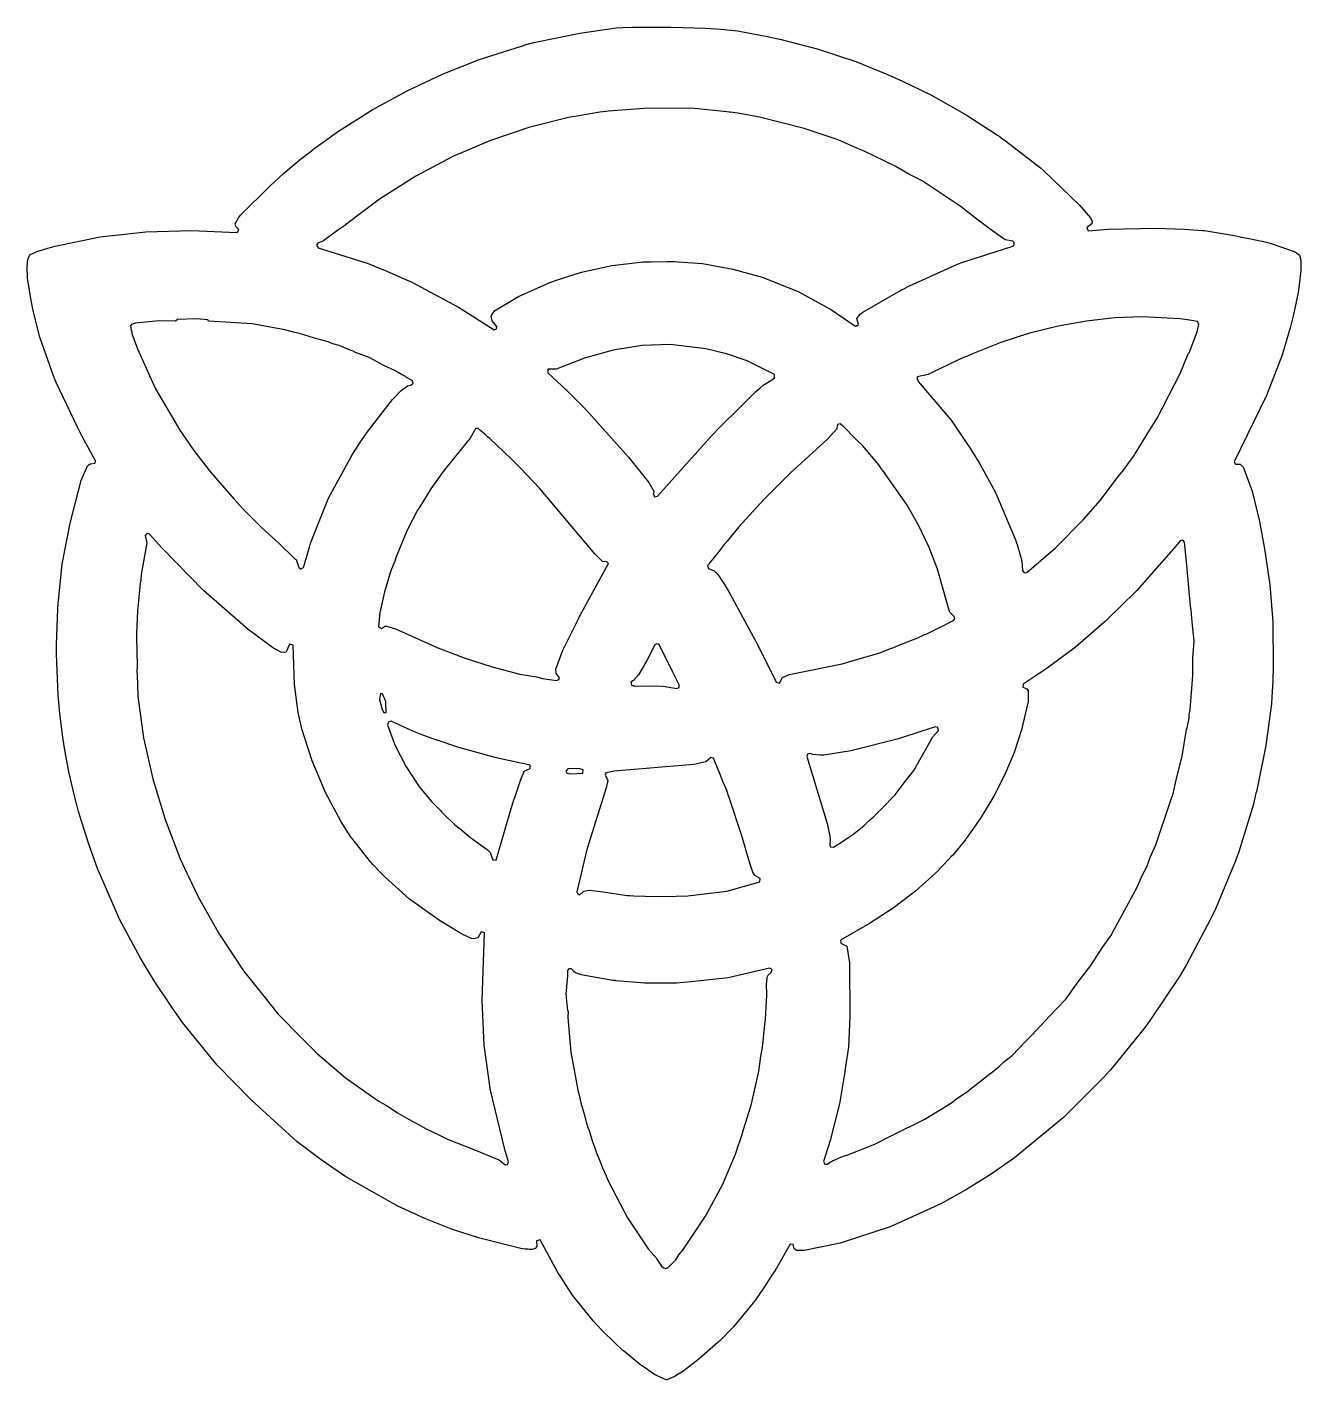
# Model space of a CAD drawing. Header units: millimetres. Extents: x 52 to 248, y 39 to 248.
import ezdxf

# ---------------------------------------------------------------- set-up
doc = ezdxf.new("R2010")
doc.units = ezdxf.units.MM
doc.layers.add('CUT', color=7, linetype='CONTINUOUS')

msp = doc.modelspace()

# ---------------------------------------------------------------- linework, layer by layer
at = {"layer": 'CUT'}
for points in [[(59.5855, 186.0106), (56.3345, 192.8675), (56.083, 193.4898), (56.0444, 193.5852), (56.0069, 193.678), (55.9871, 193.727), (53.7988, 199.8401), (52.7952, 203.9023), (52.5935, 204.9867), (52.4435, 205.794), (52.3793, 206.1392), (52.3321, 206.393), (51.9418, 208.935), (51.8504, 210.6028), (51.9745, 211.7977), (52.2915, 212.5089), (53.0521, 212.8676), (53.1255, 212.9022), (53.2364, 212.9546), (53.5084, 213.0828), (55.75, 213.7366), (56.1563, 213.8491), (63.0991, 215.2625), (70.118, 216.0542), (77.135, 216.2681), (84.1903, 215.9428), (84.4091, 216.3788), (83.9647, 216.8383), (83.8807, 217.2642), (84.3766, 218.1829), (84.6595, 218.5859), (89.1802, 223.0881), (91.285, 225.0232), (93.9176, 227.1996), (95.3452, 228.3042), (95.7962, 228.6531), (95.9303, 228.7568), (95.9906, 228.8035), (99.7482, 231.5278), (104.9324, 234.7909), (110.308, 237.736), (115.8649, 240.3466), (121.3067, 242.5175), (122.0402, 242.7701), (128.0456, 244.6739), (128.6062, 244.835), (129.8318, 245.1416), (136.8703, 246.5986), (142.4508, 247.4176), (143.4849, 247.4704), (144.9819, 247.5367), (150.8617, 247.5206), (156.2668, 247.3779), (158.5916, 247.1944), (161.1404, 246.9341), (165.4318, 246.1273), (167.6741, 245.6769), (173.3727, 244.1953), (179.3557, 242.2203), (184.0994, 240.2925), (186.539, 239.2031), (190.8704, 237.1296), (196.3388, 234.0319), (201.1477, 230.9194), (201.4704, 230.6844), (201.5031, 230.6606), (201.7091, 230.5106), (202.3624, 230.0348), (207.7283, 225.8769), (208.2387, 225.427), (213.6992, 220.1689), (215.4259, 218.2002), (215.7085, 217.6493), (215.6447, 217.2892), (214.8938, 216.7194), (215.0949, 216.1998), (218.2215, 216.4577), (225.4884, 216.6017), (229.9167, 216.4506), (232.6541, 216.2512), (232.9549, 216.2235), (237.2653, 215.533), (238.062, 215.3657), (238.672, 215.2377), (240.091, 214.9398), (242.5243, 214.4291), (243.2424, 214.2589), (246.9184, 212.9766), (247.5857, 212.4426), (247.8128, 211.675), (247.8131, 210.2563), (247.8048, 210.085), (247.5544, 207.8317), (247.3658, 206.7101), (246.6488, 203.3157), (246.1458, 201.2609), (244.9909, 197.2734), (244.964, 197.198), (242.51, 190.8458), (237.5431, 180.6603), (237.7399, 180.2803), (238.4614, 180.2864), (238.9323, 179.868), (240.2885, 176.1538), (241.4231, 171.4838), (242.2224, 167.2821), (243.0481, 161.7327), (243.5122, 156.0559), (243.5354, 149.2003), (243.4797, 146.9664), (243.3392, 144.4632), (243.2709, 143.4536), (242.4748, 137.4531), (242.4021, 137.0315), (241.1829, 130.9032), (240.9606, 129.963), (240.8971, 129.6946), (240.8445, 129.4723), (240.4964, 127.9997), (238.2352, 120.6869), (237.8599, 119.6102), (237.8003, 119.4392), (237.7546, 119.3082), (237.7478, 119.2885), (234.6027, 111.7668), (234.5442, 111.6418), (234.4656, 111.4739), (234.2999, 111.1198), (233.8678, 110.1965), (230.1919, 103.3284), (229.1222, 101.5199), (224.9338, 95.2254), (223.8477, 93.7029), (218.5572, 87.2104), (217.8144, 86.3841), (217.7098, 86.2677), (217.6953, 86.2515), (217.6339, 86.1832), (211.2748, 79.796), (203.7731, 73.6281), (200.154, 71.0721), (196.3675, 68.7206), (192.5091, 66.5945), (184.6086, 63.0103), (176.9132, 60.4956), (171.3857, 59.3355), (170.2194, 59.3342), (169.8298, 59.6404), (169.7141, 60.2634), (169.2188, 60.3273), (167.1178, 56.6369), (166.7616, 56.0587), (166.4397, 55.5645), (166.0801, 55.0124), (165.5387, 54.1812), (164.0563, 51.9493), (164.0036, 51.8832), (160.5029, 47.6182), (158.3552, 45.4249), (158.3251, 45.3953), (158.1233, 45.2011), (154.945, 42.4382), (152.7085, 40.7488), (151.6202, 40.0529), (151.5897, 40.038), (151.5555, 40.0234), (151.3555, 39.938), (150.2607, 39.4705), (150.1875, 39.4393), (149.4721, 39.741), (148.3845, 40.2719), (146.4592, 41.5883), (146.2898, 41.708), (143.6059, 43.9039), (143.5546, 43.9498), (143.5136, 43.9866), (143.3949, 44.093), (142.4178, 44.9688), (140.2514, 47.0941), (138.9598, 48.5486), (135.7368, 52.4771), (134.711, 54.0821), (133.85, 55.4292), (133.6067, 55.8099), (133.5232, 55.9405), (130.7618, 60.9858), (130.2261, 60.8401), (130.295, 59.9603), (130.0233, 59.6432), (129.5433, 59.4937), (129.4854, 59.4879), (129.2602, 59.5062), (129.1006, 59.5192), (128.8749, 59.5376), (128.4011, 59.5762), (127.822, 59.6679), (121.2904, 61.2851), (117.127, 62.6534), (113.0158, 64.2858), (108.8633, 66.1791), (100.8946, 70.6937), (97.0962, 73.2759), (93.4192, 76.0708), (86.3087, 82.5115), (81.0804, 87.8617), (75.7856, 94.4458), (74.2314, 96.6148), (71.4021, 100.8048), (69.2782, 104.2953), (66.1429, 110.2002), (65.9021, 110.6772), (62.6897, 118.1255), (62.4629, 118.686), (61.2804, 122.0133), (60.3027, 125.0733), (60.0221, 126.0506), (59.7824, 126.8857), (59.4941, 127.8899), (59.4565, 128.0206), (58.2768, 132.96), (57.8005, 135.5044), (57.6019, 136.5987), (57.3909, 137.939), (56.881, 141.9367), (56.6476, 144.7755), (56.409, 149.7965), (56.374, 151.2019), (56.3817, 151.5432), (56.3897, 151.9004), (56.4038, 152.5221), (56.4351, 153.9092), (56.5643, 158.0702), (56.575, 158.2041), (56.6265, 158.8479), (56.6413, 159.0318), (56.6634, 159.3086), (57.2434, 164.8978), (58.4613, 171.2328), (60.194, 177.7959), (61.1514, 180.0462), (61.5695, 180.3487), (62.3344, 180.4519), (62.3908, 180.8213), (60.3398, 184.576)], [(180.0231, 203.3807), (180.443, 203.6903), (185.4751, 206.6232), (186.1986, 207.018), (186.4337, 207.1464), (186.4831, 207.1733), (186.5025, 207.1839), (187.6023, 207.7387), (188.6088, 208.1932), (188.7985, 208.2788), (188.983, 208.3621), (194.058, 210.6534), (195.2278, 211.1598), (195.5012, 211.2631), (203.4876, 213.8553), (203.7088, 214.0618), (203.6997, 214.3997), (203.4677, 214.594), (202.3196, 214.7898), (200.0256, 216.4678), (199.2003, 217.0715), (198.7795, 217.3793), (197.9355, 217.9967), (195.3937, 220.0067), (189.5389, 223.9009), (187.5983, 224.8814), (185.3728, 226.1511), (180.5373, 228.4771), (179.4932, 228.8948), (176.6088, 230.1694), (171.3999, 231.9456), (164.5403, 233.6991), (161.1979, 234.3067), (160.0181, 234.4295), (159.8627, 234.4583), (159.4776, 234.4858), (154.5427, 234.9994), (147.4783, 235.0596), (141.2499, 234.5782), (140.9394, 234.5293), (139.9514, 234.4584), (137.0198, 233.9123), (135.1175, 233.6128), (129.0422, 232.0942), (123.1189, 230.0982), (117.3459, 227.6026), (111.6615, 224.5804), (106.0742, 221.0578), (100.8427, 217.1113), (100.7264, 217.0279), (100.4442, 216.8256), (99.6695, 216.2703), (97.4337, 214.6677), (96.5671, 214.2712), (96.3907, 213.9906), (96.6523, 213.5738), (104.3437, 211.1743), (105.7601, 210.5688), (106.8159, 210.1175), (109.0413, 209.1663), (111.0171, 208.3217), (118.2053, 204.4511), (119.2094, 203.8586), (123.707, 200.9765), (124.0483, 201.1014), (124.1385, 201.4535), (123.4175, 202.3571), (123.2424, 203.0489), (123.7573, 203.8984), (127.4511, 206.0956), (132.2636, 208.2316), (133.4563, 208.6518), (137.1377, 209.8316), (141.8013, 210.8743), (146.241, 211.3981), (146.557, 211.4079), (147.261, 211.4298), (147.4079, 211.4344), (147.8292, 211.4474), (150.336, 211.4963), (150.7604, 211.483), (150.9993, 211.4755), (151.4835, 211.4604), (151.9976, 211.4443), (155.7734, 211.1722), (160.4263, 210.3191), (164.926, 209.065), (170.4649, 206.8449), (175.6036, 204.0664), (179.1756, 201.6038), (179.5141, 201.5851), (179.7268, 201.8015), (179.5204, 202.6824)], [(110.2678, 193.6037), (110.0467, 193.8007), (109.4662, 194.0908), (108.4221, 194.7252), (106.8261, 195.4364), (104.4757, 196.6899), (102.3716, 197.4988), (101.9979, 197.6948), (101.2897, 197.9245), (99.8747, 198.534), (98.9082, 198.8303), (98.1956, 199.1043), (96.0751, 199.6988), (93.7752, 200.4039), (93.0682, 200.5419), (91.5166, 200.9769), (86.4809, 201.8808), (79.816, 202.2807), (79.6342, 202.4827), (77.9373, 202.6342), (74.9979, 202.5433), (74.6667, 202.3225), (72.1474, 202.3327), (68.5447, 202.0061), (67.9814, 201.8412), (67.7739, 201.5807), (67.8304, 201.2683), (67.8086, 201.1228), (67.9451, 200.6344), (67.965, 200.5242), (67.9668, 200.486), (67.9761, 200.463), (67.9914, 200.3782), (68.8578, 198.0196), (71.6343, 191.892), (75.3502, 185.5457), (77.5269, 182.4006), (79.8956, 179.2729), (81.8835, 177.0077), (83.3285, 175.3288), (83.6677, 174.9745), (85.0822, 173.3627), (87.9365, 170.5386), (90.644, 168.1205), (93.0005, 165.809), (93.2486, 165.6489), (93.6433, 164.3897), (93.9015, 164.1751), (94.3656, 164.4246), (95.2744, 167.5552), (95.4011, 167.935), (95.422, 167.9976), (95.4598, 168.111), (95.6396, 168.65), (98.2276, 175.0772), (101.8442, 181.7356), (103.3544, 184.0337), (104.3857, 185.5055), (108.0439, 190.2477), (109.3957, 191.6574), (110.3547, 192.3348), (110.8951, 192.4499), (111.2478, 192.7437), (111.0767, 193.1696), (110.305, 193.5811)], [(214.3801, 171.7982), (216.9628, 174.7752), (219.7215, 178.4117), (220.5613, 179.4328), (221.5544, 180.8278), (221.6087, 180.8993), (221.6347, 180.9406), (222.1324, 181.6397), (222.318, 181.9551), (222.4507, 182.1333), (224.14, 184.9111), (225.6897, 187.3672), (229.2275, 194.2597), (230.4604, 197.2758), (230.5949, 197.45), (231.531, 199.8428), (231.5689, 199.9876), (231.8507, 200.677), (232.0909, 201.7809), (231.9178, 202.2665), (230.3704, 202.4788), (230.3416, 202.4858), (230.3075, 202.4874), (229.2097, 202.6381), (223.3756, 202.9387), (219.1198, 202.7866), (214.8032, 202.3028), (210.4785, 201.5219), (206.0731, 200.4281), (201.6631, 199.0076), (197.2826, 197.2851), (196.5082, 196.9213), (195.9106, 196.6885), (191.198, 194.4273), (190.4781, 194.0892), (188.7761, 193.7466), (188.7992, 193.3172), (188.9082, 193.1923), (188.9129, 193.0392), (194.003, 187.0471), (196.537, 183.3423), (196.6601, 183.1454), (196.9679, 182.653), (197.2907, 182.1367), (198.4076, 180.3503), (200.8461, 175.9218), (203.8841, 168.6816), (203.8959, 168.6474), (203.9315, 168.5442), (203.9684, 168.437), (204.1362, 167.9505), (204.8643, 165.4575), (205.0016, 163.9433), (205.2183, 163.6101), (205.6446, 163.6631), (209.9874, 167.3754)], [(148.3873, 175.2917), (148.8437, 175.3557), (157.2449, 184.7858), (158.5207, 186.074), (158.6482, 186.2006), (161.4566, 188.9893), (162.218, 189.7454), (163.9543, 191.4695), (164.6221, 192.0604), (165.108, 192.4786), (166.698, 193.442), (166.6989, 193.4763), (166.8344, 193.5525), (166.8435, 194.0997), (162.6024, 196.1894), (159.4654, 197.2856), (156.2726, 198.067), (150.8556, 198.697), (146.4315, 198.545), (143.35, 198.0663), (143.2868, 198.0583), (143.2672, 198.0534), (141.9963, 197.8559), (137.6266, 196.6219), (133.2249, 194.9229), (131.9795, 194.9243), (131.9589, 194.3704), (134.8168, 191.6692), (137.8195, 188.6851), (144.3756, 181.3846), (147.5121, 177.4685), (148.2825, 176.1667), (148.2787, 176.1472), (148.2726, 176.1166), (148.25, 176.0028), (148.2242, 175.8731), (148.1974, 175.7443), (148.1982, 175.7423), (148.1874, 175.6879), (148.257, 175.6023)], [(133.1889, 148.7805), (134.2588, 151.6853), (136.6075, 156.4119), (136.8977, 156.9699), (141.2916, 165.0251), (141.0336, 165.2948), (140.3575, 165.3449), (139.2045, 166.4948), (130.6654, 176.6087), (127.8125, 179.6438), (126.6563, 180.7438), (126.3068, 181.1191), (123.0322, 184.241), (122.6986, 184.5091), (122.231, 184.954), (121.2089, 185.7932), (120.8789, 185.8425), (119.9926, 184.2778), (116.0219, 179.396), (113.9678, 176.4976), (112.2487, 173.7262), (111.9119, 173.2037), (110.3047, 170.1408), (108.617, 166.0702), (108.4163, 165.402), (107.8077, 163.9129), (106.8422, 160.6877), (106.1423, 157.4311), (105.9369, 155.2865), (106.3612, 155.024), (107.0031, 155.4172), (108.5414, 154.9875), (115.0566, 152.0674), (119.2384, 150.4428), (123.409, 149.1122), (127.6621, 148.0188), (130.2194, 147.5734), (131.1476, 147.358), (132.9241, 147.1022), (133.3586, 147.0266), (133.6632, 147.158), (133.7604, 147.4386), (133.2602, 148.1569)], [(176.9923, 149.532), (177.254, 149.6083), (177.6203, 149.6821), (178.7937, 150.0571), (183.0373, 151.2941), (184.6875, 151.941), (185.1772, 152.0976), (185.9615, 152.4405), (188.8975, 153.5914), (189.8123, 154.0415), (190.2824, 154.223), (192.1045, 155.1261), (192.4291, 155.268), (192.6706, 155.4067), (193.6727, 155.9034), (193.8127, 156.01), (194.3443, 156.2716), (194.5522, 156.5339), (194.48, 156.8608), (193.8152, 157.5356), (193.7632, 157.6148), (193.4333, 158.7147), (191.8947, 164.1564), (190.5973, 167.479), (189.0464, 170.7932), (187.2499, 173.9968), (184.4567, 177.9465), (183.4862, 179.3381), (183.4019, 179.4379), (182.8568, 180.2087), (180.3479, 183.1694), (179.4459, 184.0547), (179.3607, 184.1561), (177.3695, 186.1387), (177.3232, 186.1381), (176.9285, 186.5255), (176.5214, 186.3833), (176.3791, 185.6609), (175.0595, 184.1868), (169.2408, 178.9128), (165.2347, 174.9069), (161.3627, 170.6713), (159.5672, 168.4569), (159.1022, 167.9284), (158.4971, 167.1372), (157.9209, 166.4267), (156.7113, 164.983), (156.7085, 164.9313), (156.5203, 164.6992), (156.6834, 164.2715), (157.568, 163.8853), (158.0164, 163.429), (158.0985, 163.3314), (158.1101, 163.3176), (158.14, 163.2821), (158.5861, 162.6087), (158.6087, 162.5738), (158.6647, 162.4874), (158.9129, 162.1045), (159.7164, 160.8649), (164.2127, 152.5528), (167.0701, 146.7502), (167.6004, 146.618), (168.0772, 147.4932), (169.0754, 147.9523)], [(69.3873, 163.328), (69.3275, 162.5337), (69.2355, 161.992), (68.8437, 157.7048), (68.7034, 154.2369), (68.6627, 153.6962), (68.7641, 149.3051), (68.7537, 148.3331), (68.7959, 147.929), (68.8726, 144.61), (69.7784, 138.2317), (71.1754, 131.8848), (73.0801, 125.6598), (75.3978, 119.5796), (76.4262, 117.4112), (76.515, 117.194), (76.6709, 116.8953), (78.2086, 113.6529), (81.4426, 107.9385), (85.1469, 102.3821), (89.0718, 97.4702), (89.2002, 97.3025), (89.2504, 97.2466), (90.4236, 95.7784), (92.0109, 94.1752), (92.6741, 93.4372), (94.2854, 91.878), (96.5305, 89.6105), (100.7858, 85.9578), (105.8745, 82.3832), (107.3795, 81.4769), (108.8536, 80.5179), (110.6226, 79.524), (111.1956, 79.1789), (111.6063, 78.9712), (113.2621, 78.0409), (115.1956, 77.1565), (116.515, 76.4894), (121.0742, 74.6892), (124.4029, 73.2948), (124.6778, 73.1597), (125.3843, 72.5445), (125.7494, 72.5567), (125.9363, 72.979), (125.3676, 74.905), (123.0884, 84.2148), (123.066, 84.3142), (122.1835, 90.9409), (121.8788, 97.8505), (122.2171, 108.1919), (121.6963, 108.3513), (121.1992, 107.4184), (120.5574, 107.2801), (120.2095, 107.353), (118.8863, 107.9809), (118.4064, 108.2173), (115.2868, 110.0887), (110.706, 113.3871), (106.9481, 116.7523), (106.1104, 117.5942), (105.3128, 118.4449), (105.3056, 118.4528), (105.1074, 118.6717), (105.0534, 118.7314), (104.6827, 119.141), (101.8413, 122.74), (101.7266, 122.89), (100.1805, 125.2773), (97.775, 129.7928), (95.7067, 134.6616), (94.1318, 139.5984), (93.5776, 142.0905), (93.0017, 146.4249), (92.7725, 152.4847), (92.2325, 152.603), (91.6986, 151.4026), (91.0142, 151.3476), (89.6083, 152.1188), (85.851, 154.8453), (79.001, 160.8796), (72.5973, 167.4088), (70.6905, 169.5251), (70.2964, 169.6161), (70.0336, 169.3087), (70.2667, 168.2175)], [(222.5921, 160.8931), (222.3691, 160.6485), (217.9906, 156.3868), (217.7597, 156.1662), (213.1172, 152.1583), (208.7527, 148.9192), (208.3364, 148.6351), (208.2569, 148.5808), (207.9567, 148.3759), (207.5373, 148.0896), (205.0574, 146.4817), (205.0468, 145.9883), (205.5489, 145.8093), (205.6911, 145.6857), (205.8694, 145.4387), (205.843, 143.7929), (204.8401, 139.4403), (203.6843, 135.9688), (202.255, 132.5599), (200.5511, 129.2406), (198.6364, 126.0177), (196.6343, 123.1272), (196.3002, 122.7027), (196.2391, 122.6251), (196.2003, 122.5757), (196.0883, 122.4334), (194.1928, 120.1231), (194.0255, 119.9416), (193.9293, 119.8372), (193.8297, 119.7291), (193.8145, 119.7126), (191.611, 117.3751), (188.5127, 114.6138), (185.1069, 112.0304), (181.4514, 109.6437), (176.9691, 107.0976), (177.0547, 106.6026), (177.9812, 106.1642), (178.3582, 103.5968), (178.42, 95.336), (178.42, 95.3325), (178.42, 95.3322), (178.42, 95.3318), (178.42, 95.3316), (178.1894, 90.6123), (177.7722, 87.6684), (177.6587, 86.8677), (177.6417, 86.7478), (177.6069, 86.5023), (176.8419, 81.9056), (175.4149, 76.285), (174.3921, 73.0464), (174.5899, 72.6221), (174.9606, 72.6237), (175.4235, 72.9705), (175.6235, 73.0592), (175.7719, 73.1251), (177.0481, 73.6912), (177.4357, 73.8632), (178.0961, 74.0507), (182.2534, 75.7085), (184.873, 77.0186), (189.944, 79.5385), (193.3777, 81.6352), (193.4624, 81.6945), (194.077, 82.0629), (194.848, 82.6648), (196.6994, 83.9612), (197.4645, 84.5917), (197.5954, 84.6787), (201.3216, 87.5869), (202.0596, 88.2945), (203.409, 89.3479), (205.4634, 91.5158), (205.6397, 91.6872), (205.8686, 91.8942), (206.0223, 92.0589), (206.4305, 92.4555), (208.5482, 94.7608), (209.0801, 95.3324), (211.6391, 98.0327), (213.2687, 100.3256), (213.3956, 100.4936), (215.483, 103.1972), (217.2262, 105.894), (218.558, 107.7679), (219.0672, 108.7418), (219.2935, 109.0919), (222.6197, 115.2581), (223.3897, 117.011), (224.0959, 118.362), (224.6128, 119.7956), (225.474, 121.7564), (227.77, 128.4672), (227.8423, 128.7527), (228.1499, 129.6057), (228.6054, 131.7676), (229.5222, 135.3896), (230.2322, 139.4632), (230.2881, 139.753), (230.6017, 141.2414), (230.6365, 141.7831), (230.7607, 142.4956), (231.1814, 147.7861), (231.1953, 150.4662), (231.3619, 153.056), (231.1266, 155.5211), (231.1265, 155.5273), (231.1259, 155.5286), (230.968, 157.1825), (230.9084, 158.0218), (230.887, 158.0311), (230.6361, 160.659), (230.6422, 160.6624), (230.5716, 161.3353), (230.3067, 164.1099), (230.3137, 164.1234), (230.293, 164.2534), (229.9072, 168.2949), (229.6308, 168.6302), (229.2413, 168.5304), (228.2304, 167.2811)], [(145.9029, 147.8859), (145.1211, 147.0432), (144.745, 146.7587), (144.8663, 146.2446), (145.183, 146.2443), (145.3256, 146.1783), (148.1746, 146.1833), (149.7194, 146.146), (151.8163, 145.7854), (152.1451, 145.9511), (152.1738, 146.3516), (151.1324, 148.405), (149.073, 152.5445), (148.7662, 152.6516), (148.7334, 152.6696), (148.4049, 152.492), (147.146, 150.0084)], [(106.513, 144.9979), (106.21, 145.0282), (106.0888, 144.1191), (106.4524, 142.5736), (106.7555, 142.0888), (107.0888, 142.1191), (107.0282, 143.8161)], [(110.156, 133.7289), (112.2325, 130.6009), (114.0575, 128.4173), (115.133, 127.3282), (115.2319, 127.2131), (115.4532, 127.0039), (115.6651, 126.7893), (115.9568, 126.4579), (117.6623, 124.8439), (118.4961, 124.2165), (120.1125, 122.8118), (122.641, 121.0154), (123.0665, 120.5731), (123.4816, 119.4448), (124.0266, 119.3756), (126.0812, 126.4552), (126.5974, 128.1573), (126.8069, 128.8131), (126.8084, 128.8178), (126.8277, 128.8783), (127.7978, 131.7893), (128.26, 132.9045), (128.342, 133.0623), (129.221, 133.4971), (129.2318, 133.9852), (124.4808, 135.0451), (123.8404, 135.1954), (120.6878, 136.0378), (118.2636, 136.7081), (114.7823, 137.8756), (114.6892, 137.9088), (114.5678, 137.9521), (114.3391, 138.0336), (112.7411, 138.6031), (111.1695, 139.2513), (107.8488, 140.7811), (107.5004, 140.6784), (107.4596, 140.5533), (107.4047, 140.539), (107.306, 140.1787), (108.4982, 137.0113)], [(175.8952, 121.3648), (177.4251, 122.3846), (178.2846, 122.939), (178.4084, 123.0401), (178.8821, 123.3558), (180.5696, 124.683), (181.3837, 125.4678), (182.0203, 125.9874), (183.4563, 127.4605), (184.0783, 128.0423), (184.6392, 128.6741), (185.3681, 129.4219), (186.9417, 131.4761), (186.9442, 131.4791), (186.9473, 131.4835), (188.2597, 133.1968), (191.1935, 138.3366), (192.0452, 139.3112), (191.9633, 139.7978), (191.6064, 139.8813), (189.3654, 139.1575), (185.8991, 138.0446), (178.5915, 136.2177), (174.4256, 135.5453), (173.8859, 135.5218), (172.7363, 135.6231), (172.2431, 135.8008), (171.9254, 135.6846), (171.8248, 135.3256), (174.9269, 125.0262), (175.3571, 123.057), (175.3906, 122.59), (175.329, 121.6868), (175.4626, 121.4178)], [(134.7555, 133.0888), (134.907, 132.7858), (135.4827, 132.6645), (137.3312, 132.7858), (137.4221, 133.3009), (136.7555, 133.513), (135.0585, 133.4524)], [(138.2599, 114.777), (138.3786, 114.7722), (140.1108, 114.5618), (144.1468, 113.9642), (144.5364, 113.9487), (144.6341, 113.9334), (145.1694, 113.9235), (148.6734, 113.7838), (150.656, 113.8333), (151.1645, 113.8137), (151.7005, 113.8594), (153.4921, 113.9042), (159.4791, 114.6241), (164.5833, 116.0734), (164.6421, 116.5668), (163.826, 117.0177), (163.5047, 117.5662), (163.1638, 118.4726), (162.858, 119.4391), (161.7639, 123.3085), (159.8624, 129.0132), (159.6976, 129.4295), (159.5886, 129.7738), (159.5868, 129.7782), (159.4402, 130.2496), (158.8971, 131.4785), (158.4562, 132.5652), (157.4567, 135.0902), (157.0606, 135.1749), (156.2898, 134.5315), (154.4375, 134.1217), (142.1876, 133.0904), (140.9031, 132.8465), (140.7907, 132.4895), (141.1769, 131.6728), (141.0816, 131.1196), (141.0607, 131.0186), (141.0592, 131.011), (141.0525, 130.9787), (140.9919, 130.685), (137.9598, 121.0093), (136.437, 114.5009), (136.5774, 114.1563), (136.9053, 114.0764), (137.4973, 114.6463)], [(154.0099, 100.6562), (151.7702, 100.4857), (151.6659, 100.4823), (151.6645, 100.4827), (147.5433, 100.4827), (147.4549, 100.4638), (146.878, 100.485), (142.4335, 100.8509), (142.4223, 100.8522), (142.3152, 100.8639), (141.9985, 100.8984), (141.4216, 100.9614), (137.0789, 101.7613), (136.3449, 101.9991), (136.0373, 102.2152), (135.583, 102.6732), (135.209, 102.6844), (135.0035, 102.4143), (134.9997, 102.1186), (134.9977, 102.1163), (134.9982, 102.0079), (134.9933, 101.631), (134.9676, 101.6039), (134.7252, 98.7858), (134.9979, 96.21), (135.0657, 96.1669), (135.0562, 95.1653), (135.4804, 89.8639), (136.0806, 86.8161), (136.1728, 86.1949), (136.2922, 85.7138), (136.6008, 83.9983), (136.7478, 83.428), (137.0175, 82.0585), (137.5953, 80.1414), (137.8704, 79.0748), (138.1405, 78.265), (138.1706, 78.1437), (138.298, 77.7929), (138.3509, 77.6343), (138.83, 76.045), (139.1281, 75.3047), (139.4431, 74.3608), (140.0814, 72.8827), (140.371, 72.0852), (140.6482, 71.5198), (140.9256, 70.8282), (140.944, 70.7969), (141.276, 69.9729), (144.2028, 64.3583), (147.3956, 59.6266), (148.6923, 58.1838), (148.7252, 57.9979), (149.4221, 56.9373), (149.7555, 56.6948), (149.7959, 56.693), (150.0585, 56.5736), (150.2555, 56.6721), (150.4221, 56.6645), (151.6645, 57.9373), (152.1165, 58.6603), (152.7337, 59.39), (156.2091, 64.6473), (158.8346, 69.4742), (160.8347, 74.1715), (161.3383, 75.7454), (161.4392, 75.9863), (161.5752, 76.4461), (161.7952, 77.0548), (162.0524, 77.977), (163.2473, 81.711), (164.4254, 86.8738), (164.7232, 89.2643), (164.9727, 90.5831), (165.3342, 94.1162), (165.3364, 94.1852), (165.4254, 94.8997), (165.6669, 98.6176), (165.5978, 100.4709), (165.6645, 100.5736), (165.7251, 101.3806), (165.8489, 101.6834), (166.3416, 102.0997), (166.4647, 102.5741), (166.0641, 102.8004), (159.7198, 101.3045)]]:
    msp.add_lwpolyline(points, close=True, dxfattribs=at)

doc.saveas('drawing.dxf')
